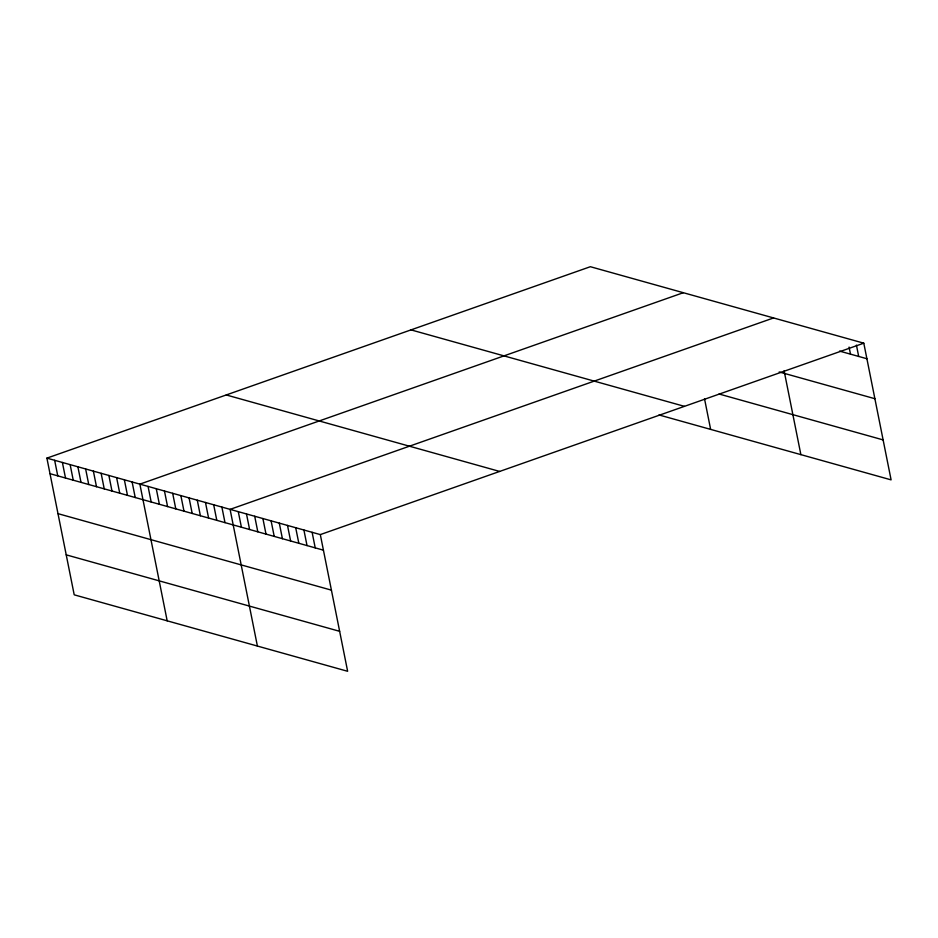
<?xml version="1.0" encoding="UTF-8"?>
<svg xmlns="http://www.w3.org/2000/svg" width="938" height="938" viewBox="0 0 938 938"><rect width="100%" height="100%" fill="white"/><g stroke="black" fill="none" stroke-linecap="round" stroke-linejoin="round"><path stroke-width="1.41" d="M46.9 458.131L320.315 534.601L347.635 671.291L74.208 594.821L46.9 458.131L590.365 266.709L863.792 343.179L891.1 479.869L659.004 414.948M683.333 292.703L139.868 484.137L167.175 620.815M773.557 317.947L230.091 509.369L257.399 646.059M320.315 534.601L863.792 343.179M839.557 351.093L866.9 358.738M779.185 371.952L874.884 398.709M719.059 394.007L883.115 439.899M411.02 329.883L684.447 406.353M226.246 394.957L499.661 471.439M50.007 473.69L323.422 550.16M57.992 513.661L331.419 590.143M66.223 554.85L339.638 631.321M856.429 345.125L858.692 356.452M849.078 347.083L850.496 354.154M784.121 370.815L800.876 454.637M704.52 398.756L710.641 429.393M312.12 532.315L315.227 547.874M303.912 530.017L307.019 545.576M295.704 527.719L298.823 543.278M287.509 525.432L290.616 540.991M279.301 523.134L282.408 538.693M271.105 520.836L274.213 536.395M262.898 518.55L266.005 534.109M254.702 516.252L257.809 531.811M246.495 513.954L249.602 529.513M238.287 511.667L241.406 527.226M221.884 507.071L224.991 522.63M213.688 504.785L216.795 520.344M205.481 502.487L208.588 518.046M197.285 500.189L200.392 515.748M189.077 497.902L192.184 513.461M180.87 495.604L183.989 511.163M172.674 493.306L175.781 508.865M164.467 491.02L167.574 506.579M156.271 488.721L159.378 504.281M148.063 486.423L151.17 501.982M132.117 481.968L135.224 497.527M124.367 479.799L127.474 495.358M116.617 477.63L119.736 493.189M108.878 475.46L111.985 491.031M101.128 473.303L104.235 488.862M93.378 471.134L96.485 486.693M85.639 468.965L88.747 484.524M77.889 466.796L80.996 482.355M70.139 464.627L73.246 480.197M62.389 462.469L65.508 478.028M54.65 460.3L57.757 475.859"/></g></svg>
